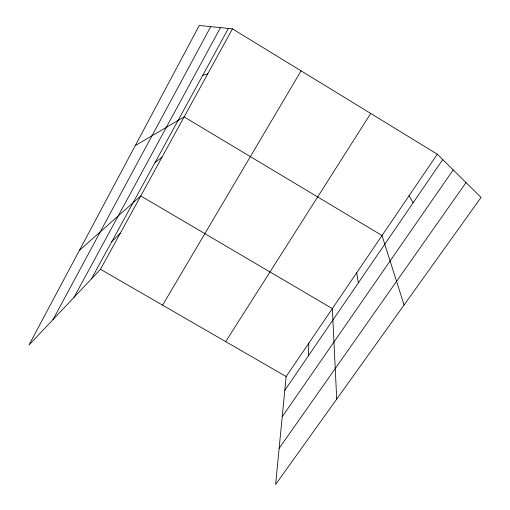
<?xml version="1.0" encoding="UTF-8"?>
<svg xmlns="http://www.w3.org/2000/svg" width="510" height="510" viewBox="0 0 510 510"><rect width="100%" height="100%" fill="white"/><g stroke="black" fill="none" stroke-linecap="round" stroke-linejoin="round"><path stroke-width="0.76" d="M308.403 355.853L308.837 343.185M437.306 154.218L286.148 376.546L275.61 484.5L481.051 197.427L437.306 154.218L232.445 28.84L199.276 25.5L28.949 345.079L100.495 269.299L232.445 28.84M53.034 319.572L210.745 26.654M73.988 297.375L220.473 27.636M91.405 278.932L228.378 28.432M162.588 305.171L301.072 70.839M225.707 341.63L370.719 113.462M284.803 390.341L442.712 159.553M282.228 416.702L453.186 169.9M279.142 448.322L466.012 182.574M111.824 241.581L120.252 233.293M79.458 250.321L140.747 195.942L332.341 308.607L336.715 399.113M155.097 162.441L162.021 157.176M135.271 145.586L184.116 116.917L382.028 235.524L404.067 305.005M202.674 75.435L207.787 73.771M100.495 269.299L286.148 376.546M409.116 195.674L413.145 202.763M356.726 272.742L358.339 282.872"/></g></svg>
